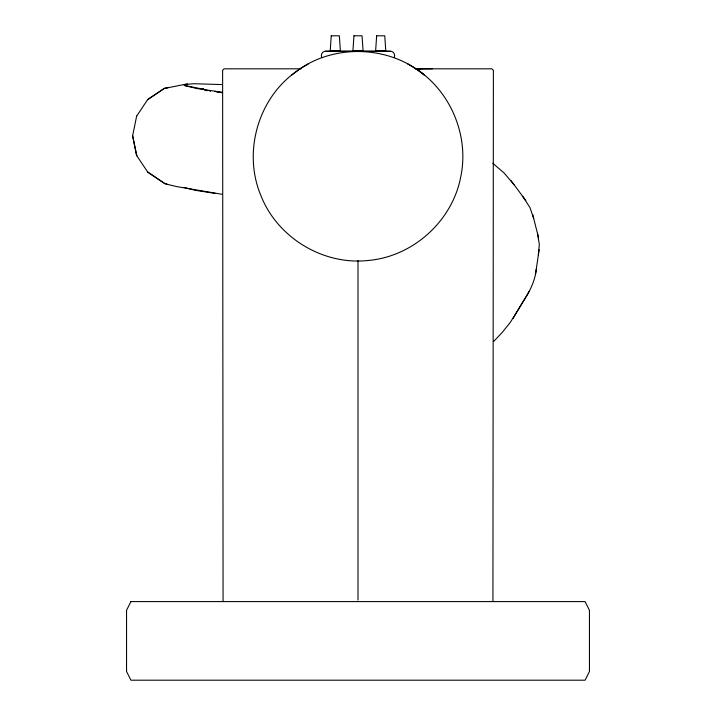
<?xml version="1.0" encoding="UTF-8"?>
<svg xmlns="http://www.w3.org/2000/svg" width="716" height="716" viewBox="0 0 716 716"><rect width="100%" height="100%" fill="white"/><g stroke="black" fill="none" stroke-linecap="round" stroke-linejoin="round"><path stroke-width="1.07" d="M538.351 254.905L539.318 244.425L537.537 233.711M536.248 269.377C535.067 281.075 529.58 291.833 523.19 301.508L510.302 322.379L502.167 332.493L493.852 341.29M535.443 274.595L539.157 249.687M147.541 171.813L164.501 183.457L166.9 184.021M394.337 57.307C395.527 54.461 393.272 51.078 390.184 51.087L325.816 51.087C322.728 51.078 320.473 54.461 321.663 57.307M492.93 601.154L493.378 70.329L491.865 68.817L414.976 68.817M529.231 291.314L512.969 318.575M132.657 135.637L136.47 155.265L147.952 172.404L165.324 183.86L176.548 186.572L222.058 194.296M291.51 75.135C256.355 103.265 243.431 154.889 261.17 196.265C277.88 238.07 323.525 265.43 368.275 260.463C413.132 256.596 452.566 220.859 460.791 176.601C469.293 135.959 450.829 91.755 416.229 68.906L424.49 75.135C390.032 46.119 336.985 43.622 299.771 68.906L291.51 75.135L299.771 69.004L308.596 63.724M183.681 84.604L193.821 83.718L221.557 84.569M136.666 116.01L132.603 135.959L136.89 155.846M147.514 99.766L164.152 88.489L187.476 83.862M167.947 87.746L164.689 88.211L147.72 99.452L136.488 116.431M421.098 68.817L416.229 68.906L432.375 68.817M325.816 51.427L390.184 51.427M301.024 68.817L224.135 68.817L222.622 70.329L223.07 601.154M222.049 92.248L196.998 88.569L184.245 85.428L203.774 89.303L203.12 88.703L206.199 90.807M215.203 193.41L195.146 190.277L184.254 187.476M214.979 91.406L221.7 92.659M215.194 91.362L221.629 92.668M209.761 91.102L210.504 91.263M207.747 90.619L204.364 89.572M407.404 63.724L416.229 69.004M492.769 163.212L504.252 173.138L513.99 184.621M522.68 196.327L529.956 207.568L533.706 218.461M510.812 180.36L525.848 200.587M532.686 214.415L538.557 237.757M358 260.552L358 600.08M331.24 35.8L330.228 50.648L340.36 50.648L339.348 35.8L331.24 35.8M353.946 35.8L352.934 50.648L363.066 50.648L362.054 35.8L353.946 35.8M376.652 35.8L375.64 50.648L385.772 50.648L384.76 35.8L376.652 35.8M130.912 601.592L126.544 610.327L126.544 671.465L130.912 680.2L585.088 680.2L589.456 671.465L589.456 610.327L585.088 601.592L130.912 601.592"/></g></svg>
